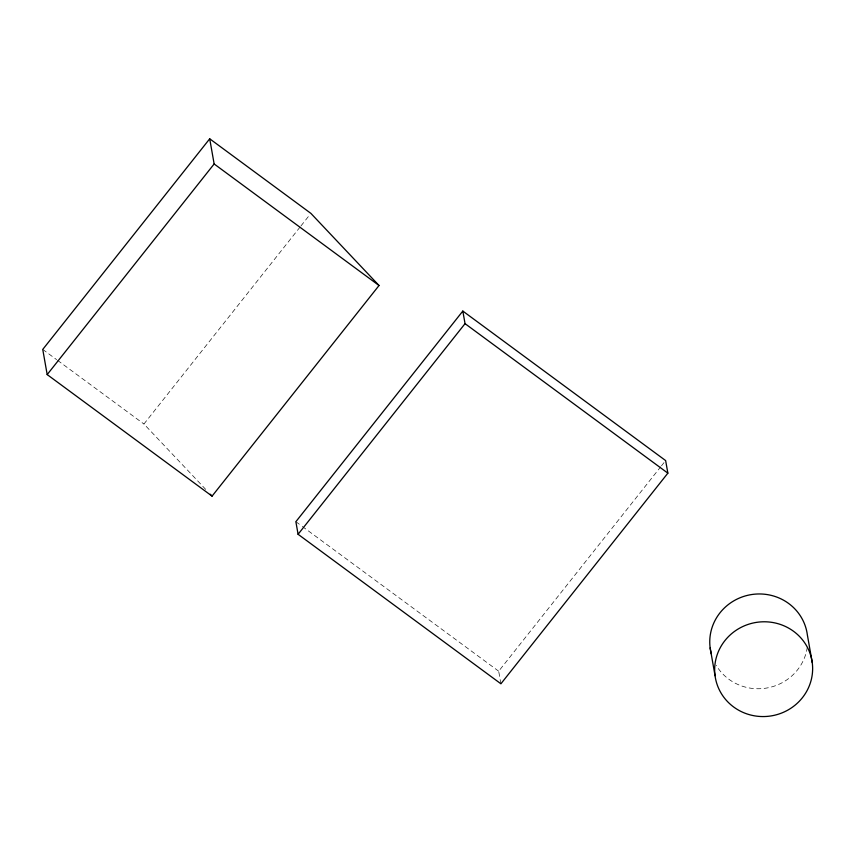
<?xml version="1.0" encoding="UTF-8"?>
<svg xmlns="http://www.w3.org/2000/svg" width="855" height="855" viewBox="0 0 855 855"><rect width="100%" height="100%" fill="white"/><g stroke="black" fill="none" stroke-linecap="round" stroke-linejoin="round"><path stroke-width="0.64" stroke-dasharray="4.28 3.21" d="M205.713 489.402L143.939 424.016L300.148 226.938M300.981 225.902L310.066 214.423M500.902 683.786L498.689 671.207L660.68 466.83M661.514 465.783L663.993 462.662M295.873 521.7L301.238 525.654M302.307 526.445L498.689 671.207M42.75 349.428L56.601 359.634M57.659 360.425L143.939 424.016M807.291 647.171A49.045 47.346 -10 0 1 768.111 687.773A49.045 47.346 -10 0 1 716.223 665.372"/><path stroke-width="1.28" d="M209.71 138.799L42.75 349.428L47.185 374.586L212.072 496.135L379.032 285.506L310.899 213.387L209.71 138.799L214.145 163.957L379.032 285.506M47.185 374.586L214.145 163.957M462.822 311.07L295.873 521.7L298.085 534.29L500.902 683.786L667.862 473.157L665.639 460.578L462.822 311.07L465.045 323.65L667.862 473.157M298.085 534.29L465.045 323.65M210.255 494.211L212.072 496.135M812.25 662.614A49.045 47.346 -10 0 0 733.996 631.792A49.045 47.346 -10 0 0 744.716 713.102A49.045 47.346 -10 0 0 812.25 662.614L807.344 634.795A49.045 47.346 -10 0 0 749.397 594.941A49.045 47.346 -10 0 0 711.371 653.979M710.152 647.908L715.058 675.717"/></g></svg>
